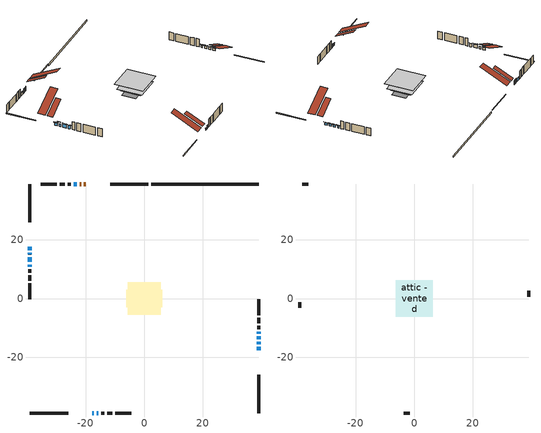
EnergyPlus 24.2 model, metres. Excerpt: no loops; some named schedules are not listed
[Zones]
conditioned space
 floor adiabatic (Floor3 construction): -4.33,-4.33 -4.33,4.33 4.33,4.33 4.33,-4.33 z0.24
 floor adiabatic (AdiabaticFloorConstruction): -5.59,-5.59 -5.59,5.59 5.59,5.59 5.59,-5.59 z1.46
 floor foundation (Slab1 construction): -6.14,-3.05 -6.14,3.05 6.14,3.05 6.14,-3.05 z-0.52
 wall outside (RimJoist1 construction): 1.43,39.12 -11.69,39.12 / -39.12,-39.12 -25.99,-39.12 / -39.12,39.12 -39.12,25.99 / 39.12,-39.12 39.12,-25.99 z0.24:0.54
 wall outside (AdiabaticWallConstruction 1): -20,39.12 -20.59,39.12 / -21.52,39.12 -22.09,39.12 z0.24:2.27
 wall outside (AdiabaticWallConstruction): -39.12,17.69 -39.12,16.52 z0.24:1.46; -17.69,-39.12 -17.18,-39.12 z0.24:1.1; 39.12,-17.69 39.12,-16.57 / 39.12,-15.64 39.12,-14.78 / 39.12,-12.01 39.12,-11.39 z0.24:1.26; 39.12,-13.85 39.12,-12.93 z0.24:1.31; -39.12,15.59 -39.12,15.03 z0.24:1.41; -39.12,14.1 -39.12,12.53 z0.24:1.82; -39.12,11.6 -39.12,10.84 z0.24:1.71; -23.02,39.12 -24.13,39.12 / -16.25,-39.12 -15.64,-39.12 z0.24:1.51
 wall outside (Wall1 construction): -25.06,39.12 -26.18,39.12 / -14.71,-39.12 -13.59,-39.12 / -39.12,9.91 -39.12,8.79 / 39.12,-10.47 39.12,-9.35 z0.24:3.9
 wall outside (Wall2 construction): -27.11,39.12 -28.9,39.12 / -12.66,-39.12 -10.87,-39.12 / -39.12,7.86 -39.12,6.07 / 39.12,-8.42 39.12,-6.63 z0.24:3.9
 wall outside (Wall3 construction): -29.83,39.12 -35.28,39.12 / -9.94,-39.12 -4.5,-39.12 / -39.12,5.14 -39.12,-0.31 / 39.12,-5.7 39.12,-0.25 z0.24:3.9
 wall foundation (FoundationWall1 construction): 39.12,39.12 2.36,39.12 z-0.52:0.24
 window (WindowConstruction): -39.12,17.69 -39.12,16.52 z0.24:1.46
 window (WindowConstruction 6): -17.69,-39.12 -17.18,-39.12 z0.24:1.1
 window (WindowConstruction 7): 39.12,-17.69 39.12,-16.57 z0.24:1.25
 window (WindowConstruction 8): 39.12,-15.64 39.12,-14.78 z0.24:1.25
 window (WindowConstruction 1): 39.12,-13.85 39.12,-12.93 z0.24:1.31
 window (WindowConstruction 9): 39.12,-12 39.12,-11.4 z0.24:1.25
 window (WindowConstruction 10): -39.12,15.59 -39.12,15.03 z0.24:1.41
 window (WindowConstruction 2): -39.12,14.1 -39.12,12.53 z0.24:1.82
 window (WindowConstruction 3): -39.12,11.6 -39.12,10.84 z0.24:1.71
 window (WindowConstruction 4): -23.02,39.12 -24.13,39.12 z0.24:1.51
 window (WindowConstruction 5): -16.25,-39.12 -15.64,-39.12 z0.24:1.51
 door (Door): -20,39.12 -20.59,39.12 z0.24:2.27
 door (Door 1): -21.52,39.12 -22.09,39.12 z0.24:2.27
 ceiling adiabatic (AdiabaticFloorConstruction): 5.59,-5.59 5.59,5.59 -5.59,5.59 -5.59,-5.59 z1.46
 roof outside (Roof3 construction): -19.07,39.12,3.9 -19.07,31.2,7.86 -16.86,31.2,7.86 -16.86,39.12,3.9; -18.62,-39.12,3.9 -18.62,-31.2,7.86 -20.83,-31.2,7.86 -20.83,-39.12,3.9; -39.12,18.62,3.9 -31.2,18.62,7.86 -31.2,20.83,7.86 -39.12,20.83,3.9; 39.12,-18.62,3.9 31.2,-18.62,7.86 31.2,-20.83,7.86 39.12,-20.83,3.9
attic - vented
 floor to conditioned space (Floor1 construction Reversed): -6.26,-6.26 -6.26,6.26 6.26,6.26 6.26,-6.26 z3.9
 wall outside (Wall4 construction): -36.21,39.12 -38.19,39.12 / -3.57,-39.12 -1.58,-39.12 / -39.12,-1.24 -39.12,-3.22 / 39.12,0.68 39.12,2.66 z0.24:3.9
 roof outside (Roof1 construction): -15.93,39.12,3.9 -15.93,27.28,9.82 -12.62,27.28,9.82 -12.62,39.12,3.9; -21.76,-39.12,3.9 -21.76,-27.28,9.82 -25.07,-27.28,9.82 -25.07,-39.12,3.9; -39.12,21.76,3.9 -27.28,21.76,9.82 -27.28,25.07,9.82 -39.12,25.07,3.9; 39.12,-21.76,3.9 27.28,-21.76,9.82 27.28,-25.07,9.82 39.12,-25.07,3.9
shading: -39.12,16.22 -39.12,17.99 -39.3,17.99 -39.3,16.22 z1.76; -17.03,-39.12 -17.84,-39.12 -17.84,-39.33 -17.03,-39.33 z1.25; 39.12,-16.27 39.12,-17.99 39.24,-17.99 39.24,-16.27 z1.55; 39.12,-14.48 39.12,-15.94 39.24,-15.94 39.24,-14.48 z1.55; 39.12,-12.63 39.12,-14.15 39.3,-14.15 39.3,-12.63 z1.61; 39.12,-11.1 39.12,-12.3 39.27,-12.3 39.27,-11.1 z1.55; -39.12,14.12 -39.12,16.5 -39.27,16.5 -39.27,14.12 z2.32; -39.12,12.29 -39.12,14.34 -39.27,14.34 -39.27,12.29 z2.06; -39.12,10.6 -39.12,11.84 -39.27,11.84 -39.27,10.6 z1.95; -24.28,39.12 -22.87,39.12 -22.87,39.33 -24.28,39.33 z1.66; -15.49,-39.12 -16.4,-39.12 -16.4,-39.33 -15.49,-39.33 z1.66
[Building]
Building 1: Terrain=Suburbs
[Site:Location]
Sault Ste Marie AP_ON: Latitude {deg}=46.49; Longitude {deg}=-84.51; Time Zone {hr}=-5; Elevation {m}=192; Keep Site Location Information=Yes
[Site:GroundTemperature:Shallow]
0.840846, -1.16074, -1.32103, -0.371179, 3.44196, 7.23733, 10.5277, 12.6121, 12.7892, 11.0939, 7.8874, 4.20846
[Site:WaterMainsTemperature]
Calculation Method=Schedule; Temperature Schedule=mains temperature schedule
[Material] Roughness=Rough; Thermal Absorptance=0.9
Name | Thickness {m} | Conductivity {W/m-K} | Density {kg/m3} | Specific Heat {J/kg-K} | Solar Absorptance | Visible Absorptance
asphalt or fiberglass shingles | 0.00635 | 0.162714 | 1121.4 | 1465.45 | 0.84 | 0.84
ceiling stud and cavity | 0.1397 | 0.079977 | 65.682 | 1177.47 | 0.7 | 0.7
concrete 4.0 in. | 0.1016 | 1.803125 | 2242.8 | 837.4 | 0.7 | 0.7
concrete 8.0 in. | 0.2032 | 1.803125 | 2242.8 | 837.4 | 0.7 | 0.7
door material | 0.04445 | 0.327969 | 512.64 | 1214.23 | 0.7 | 0.7
door material 1 | 0.04445 | 0.053851 | 512.64 | 1214.23 | 0.7 | 0.7
exterior vertical ins | 0.0378777 | 0.029427 | 32.04 | 1214.23 | 0.7 | 0.7
floor covering | 0.0127 | 0.0433444 | 54.468 | 1339.84 | 0.6 | 0.6
floor rigid ins; roof rigid ins | 0.051816 | 0.029427 | 32.04 | 1214.23 | 0.7 | 0.7
floor rigid ins 1; wall rigid ins | 0.512978 | 0.029427 | 32.04 | 1214.23 | 0.7 | 0.7
floor stud and cavity | 0.1397 | 0.118609 | 92.3553 | 1139.71 | 0.7 | 0.7
floor stud and cavity 1 | 0.1397 | 1.75129 | 37.0049 | 1207.88 | 0.7 | 0.7
furniture material conditioned space 1 | 0.1524 | 0.115458 | 640.8 | 1214.23 | 0.6 | 0.6
gypsum board | 0.0127 | 0.160291 | 801 | 837.4 | 0.6 | 0.6
gypsum board 1 | 0.0127 | 0.160291 | 801 | 837.4 | 0.7 | 0.7
osb sheathing 0.5 in. | 0.0127 | 0.115458 | 512.64 | 1214.23 | 0.7 | 0.7
osb sheathing 0.75 in. | 0.01905 | 0.115458 | 512.64 | 1214.23 | 0.7 | 0.7
osb sheathing 2.0 in. | 0.0508 | 0.115458 | 512.64 | 1214.23 | 0.7 | 0.7
rim joist stud and cavity | 0.0508 | 0.0358127 | 125.044 | 1163.47 | 0.6 | 0.6
roof stud and cavity | 0.2032 | 2.55754 | 78.34581 | 1123.46 | 0.7 | 0.7
slab rigid ins | 0.0520751 | 0.029427 | 32.04 | 1214.23 | 0.7 | 0.7
wall stud and cavity | 0.1397 | 0.107944 | 139.0536 | 1170.24 | 0.7 | 0.7
wall stud and cavity 1 | 0.1397 | 0.123773 | 139.0536 | 1170.24 | 0.7 | 0.7
wall stud and cavity 2 | 0.1397 | 0.087185 | 139.0536 | 1170.24 | 0.7 | 0.7
wall stud and cavity 3 | 0.0889 | 6.1454 | 50.32683 | 1063.81 | 0.6 | 0.6
wall stud and cavity 4 | 0.0889 | 0.380278 | 52.3479 | 1209.89 | 0.7 | 0.7
wall stud and cavity 5 | 0.0889 | 0.391764 | 83.0341 | 1211.67 | 0.7 | 0.7
wood siding | 0.0254 | 0.102417 | 544.68 | 1172.36 | 0.84 | 0.84
wood siding 1 | 0.00254 | 0.102417 | 544.68 | 1172.36 | 0.84 | 0.84
wood siding 2; wood siding 3; wood siding 4 | 0.0254 | 0.102417 | 544.68 | 1172.36 | 0.7 | 0.7
[WindowMaterial:SimpleGlazingSystem]
Name | U-Factor {W/m2-K} | Solar Heat Gain Coefficient
WindowMaterial | 2.37113 | 0.52
WindowMaterial 1 | 2.39498 | 0.49
WindowMaterial 10 | 2.79869 | 0.57
WindowMaterial 2 | 2.31151 | 0.59
WindowMaterial 3 | 2.38306 | 0.5
WindowMaterial 4 | 2.418828 | 0.45
WindowMaterial 5 | 2.41088 | 0.47
WindowMaterial 6 | 2.4546 | 0.4
WindowMaterial 7 | 2.38533 | 0.51
WindowMaterial 8 | 2.40236 | 0.48
WindowMaterial 9 | 3.01559 | 0.61
[Construction]
AdiabaticFloorConstruction: floor stud and cavity 1, floor rigid ins 1, osb sheathing 0.75 in., floor covering
AdiabaticWallConstruction: wood siding 3, wall rigid ins, wall stud and cavity 4, gypsum board
AdiabaticWallConstruction 1: wood siding 4, wall rigid ins, wall stud and cavity 4, gypsum board
Door: door material
Door 1: door material 1
Floor1 construction Reversed: gypsum board, ceiling stud and cavity
Floor3 construction: floor stud and cavity, floor rigid ins, osb sheathing 0.75 in., floor covering
FoundationWall1 construction: concrete 8.0 in., gypsum board 1
furniture construction conditioned space 1: furniture material conditioned space 1
PartitionWallConstruction: gypsum board, wall stud and cavity 5, gypsum board
RimJoist1 construction: wood siding 2, osb sheathing 2.0 in., rim joist stud and cavity
Roof1 construction: asphalt or fiberglass shingles
Roof3 construction: asphalt or fiberglass shingles, roof rigid ins, osb sheathing 0.75 in., roof stud and cavity, gypsum board
Slab1 construction: slab rigid ins, concrete 4.0 in.
Wall1 construction: wood siding, osb sheathing 0.5 in., wall stud and cavity, gypsum board
Wall2 construction: wood siding, osb sheathing 0.5 in., wall stud and cavity 1, gypsum board
Wall3 construction: wood siding, osb sheathing 0.5 in., wall stud and cavity 2, gypsum board
Wall4 construction: wood siding 1, wall stud and cavity 3
WindowConstruction: WindowMaterial
WindowConstruction 1: WindowMaterial 1
WindowConstruction 10: WindowMaterial 10
WindowConstruction 2: WindowMaterial 2
WindowConstruction 3: WindowMaterial 3
WindowConstruction 4: WindowMaterial 4
WindowConstruction 5: WindowMaterial 5
WindowConstruction 6: WindowMaterial 6
WindowConstruction 7: WindowMaterial 7
WindowConstruction 8: WindowMaterial 8
WindowConstruction 9: WindowMaterial 9
[Zone] Multiplier=1; Part of Total Floor Area=Yes
Name | Volume {m3}
attic - vented | 146.123
conditioned space | 357
[Space]
Name | Zone | Volume {m3}
attic - vented 1 | attic - vented | 146.123
conditioned space 1 | conditioned space | 357
[ZoneInfiltration:EffectiveLeakageArea]
infil attic - vented 1: Zone or Space=attic - vented 1; Schedule=Always On Discrete; Effective Air Leakage Area {cm2}=6162.89; Stack Coefficient=0.000665888; Wind Coefficient=1.74349e-05
[ZoneMixing]
whole house fan mix: Zone or Space=attic - vented; Schedule=Always On Continuous; Design Flow Rate Calculation Method=Flow/Zone; Design Flow Rate {m3/s}=0; Source Zone or Space=conditioned space
[SurfaceProperty:ExposedFoundationPerimeter]
Slab1: Exposed Perimeter Calculation Method=TotalExposedPerimeter; Total Exposed Perimeter {m}=36.759
[InternalMass] Zone or ZoneList=conditioned space; Space or SpaceList=conditioned space 1
Name | Construction | Surface Area {m2}
furniture mass conditioned space 1 | furniture construction conditioned space 1 | 109.984
partition wall mass | PartitionWallConstruction | 200.03
[Lights]
interior lighting: Zone or ZoneList or Space or SpaceList=conditioned space 1; Schedule=interior lighting schedule; Design Level Calculation Method=LightingLevel; Lighting Level {W}=343.2; Return Air Fraction=0; Fraction Radiant=0.6; Fraction Visible=0.2; Fraction Replaceable=1
[People]
occupants: Zone or ZoneList or Space or SpaceList=conditioned space 1; Number of People Schedule=occupants schedule; Number of People Calculation Method=People; Number of People=3; Fraction Radiant=0.314171; Sensible Heat Fraction=0.56303; Activity Level Schedule=occupants activity schedule; Carbon Dioxide Generation Rate {m3/s-W}=0; Enable ASHRAE 55 Comfort Warnings=No; Mean Radiant Temperature Calculation Type=EnclosureAveraged
[ElectricEquipment] Zone or ZoneList or Space or SpaceList=conditioned space 1; Design Level Calculation Method=EquipmentLevel
Name | Schedule | Design Level {W} | Fraction Latent | Fraction Radiant | Fraction Lost
clothes dryer | clothes dryer schedule | 140.772 | 0.015 | 0.081 | 0.85
clothes washer | clothes washer schedule | 32.1985 | 0.03 | 0.162 | 0.7
cooking range | cooking range schedule | 215.147 | 0.08 | 0.432 | 0.2
dishwasher | dishwasher schedule | 66.8632 | 0.3 | 0.18 | 0.4
fridge | fridge schedule | 72.9452 | 0 | 0.6 | 0
mech vent bath fan 0 | mech vent bath fan 0 schedule | 50.2 | 0 | 0 | 1
mech vent house fan | mech vent house fan schedule | 0 | 0 | 0 | 1
mech vent house fan cfis | mech vent house fan cfis schedule | 0 | 0 | 0 | 0
misc plug loads | misc plug loads schedule | 494.7 | 0.045 | 0.513 | 0.1
whole house fan | Always On Discrete | 0 | 0 | 0 | 1
[OtherEquipment] Zone or ZoneList or Space or SpaceList=conditioned space 1; Design Level Calculation Method=EquipmentLevel
Name | Fuel Type | Schedule | Design Level {W} | Fraction Latent | Fraction Radiant | Fraction Lost
clothes dryer 1 | Electricity | clothes dryer schedule | 0 | 0.015 | 0.081 | 0.85
cooking range 1 | Electricity | cooking range schedule | 0 | 0.08 | 0.432 | 0.2
general water use latent | None | general water use schedule | 62.594 | 1 | 0 | 0
general water use sensible | None | general water use schedule | -61.6891 | 0 | 0.6 | 0
mech vent house fan latent load | None | Always On Discrete | 0 | 1 | 0 | 0
mech vent house fan sensible load | None | Always On Discrete | 0 | 0 | 0 | 0
water heater energy adjustment1 | Electricity | Always On Discrete | 0.01 | 0 | 0 | 1
[ZoneInfiltration:DesignFlowRate] Zone or ZoneList or Space or SpaceList=conditioned space 1; Schedule=Always On Discrete; Design Flow Rate Calculation Method=Flow/Zone; Design Flow Rate {m3/s}=0
infil flow; natural vent flow; whole house fan flow
[AvailabilityManager:Scheduled]
furnace airloop Availability Manager: Schedule=Always On Discrete
[Foundation:Kiva]
Foundation Kiva 1: Initial Indoor Air Temperature {C}=20; Wall Height Above Grade {m}=0.24; Wall Depth Below Slab {m}=0.2032; Custom Block Material Name 1=exterior vertical ins; Custom Block Depth 1 {m}=0.759988; Custom Block X Position 1 {m}=0.2159; Custom Block Z Position 1 {m}=0
[Foundation:Kiva:Settings]
Soil Conductivity {W/m-K}=0.849921; Soil Density {kg/m3}=1842.3; Soil Specific Heat {J/kg-K}=418.7; Ground Solar Absorptivity=0.9; Ground Thermal Absorptivity=0.9; Ground Surface Roughness {m}=0.03; Far-Field Width {m}=40; Deep-Ground Boundary Condition=ZeroFlux; Deep-Ground Depth {m}=40; Minimum Cell Dimension {m}=0.2; Maximum Cell Growth Coefficient=3; Simulation Timestep=Timestep
[Exterior:Lights]
exterior lighting: Schedule=exterior lighting schedule; Design Level {W}=75.6
[EnergyManagementSystem:GlobalVariable]
furnace_airloop_Fan_RTF
infil_program_Qfan
infil_program_Qinf
natural_vent_program_Qnv
natural_vent_program_Qwhf
[EnergyManagementSystem:Sensor]
Name | Output:Variable or Output:Meter Index Key | Output:Variable or Output:Meter
airflow_gain | infil flow | Infiltration Sensible Heat Gain Energy
airflow_gain_1 | natural vent flow | Infiltration Sensible Heat Gain Energy
airflow_gain_2 | whole house fan flow | Infiltration Sensible Heat Gain Energy
airflow_loss | infil flow | Infiltration Sensible Heat Loss Energy
airflow_loss_1 | natural vent flow | Infiltration Sensible Heat Loss Energy
airflow_loss_2 | whole house fan flow | Infiltration Sensible Heat Loss Energy
clg_load_cond |  | Cooling:EnergyTransfer:Zone:CONDITIONED SPACE
clg_sp_s; clg_sp_s_1 | cooling setpoint | Schedule Value
clothes_dryer_exhaust_0_sch_s | clothes dryer exhaust 0 schedule | Schedule Value
cool_season | cooling season schedule | Schedule Value
htg_load_cond |  | Heating:EnergyTransfer:Zone:CONDITIONED SPACE
htg_sp_s; htg_sp_s_1 | heating setpoint | Schedule Value
ig_ee_conv | clothes dryer | Electric Equipment Convective Heating Energy
ig_ee_conv_2 | cooking range | Electric Equipment Convective Heating Energy
ig_ee_conv_4 | fridge | Electric Equipment Convective Heating Energy
ig_ee_conv_5 | misc plug loads | Electric Equipment Convective Heating Energy
ig_ee_conv_6 | whole house fan | Electric Equipment Convective Heating Energy
ig_ee_rad | clothes dryer | Electric Equipment Radiant Heating Energy
ig_ee_rad_2 | cooking range | Electric Equipment Radiant Heating Energy
ig_ee_rad_4 | fridge | Electric Equipment Radiant Heating Energy
ig_ee_rad_5 | misc plug loads | Electric Equipment Radiant Heating Energy
ig_ee_rad_6 | whole house fan | Electric Equipment Radiant Heating Energy
ig_lgt_conv | interior lighting | Lights Convective Heating Energy
ig_lgt_rad | interior lighting | Lights Radiant Heating Energy
ig_lgt_vis | interior lighting | Lights Visible Radiation Heating Energy
ig_oe_conv | clothes dryer 1 | Other Equipment Convective Heating Energy
ig_oe_conv_1 | cooking range 1 | Other Equipment Convective Heating Energy
ig_oe_conv_2 | general water use latent | Other Equipment Convective Heating Energy
ig_oe_conv_3 | general water use sensible | Other Equipment Convective Heating Energy
ig_oe_conv_4 | water heater energy adjustment1 | Other Equipment Convective Heating Energy
ig_oe_rad | clothes dryer 1 | Other Equipment Radiant Heating Energy
ig_oe_rad_1 | cooking range 1 | Other Equipment Radiant Heating Energy
ig_oe_rad_2 | general water use latent | Other Equipment Radiant Heating Energy
ig_oe_rad_3 | general water use sensible | Other Equipment Radiant Heating Energy
ig_oe_rad_4 | water heater energy adjustment1 | Other Equipment Radiant Heating Energy
ig_ppl_conv | occupants | People Convective Heating Energy
ig_ppl_rad | occupants | People Radiant Heating Energy
im_conv | furniture mass conditioned space 1 | Surface Inside Face Convection Heat Gain Energy
im_conv_1 | partition wall mass | Surface Inside Face Convection Heat Gain Energy
im_ig | furniture mass conditioned space 1 | Surface Inside Face Internal Gains Radiation Heat Gain Energy
im_ig_1 | partition wall mass | Surface Inside Face Internal Gains Radiation Heat Gain Energy
im_lgt | furniture mass conditioned space 1 | Surface Inside Face Lights Radiation Heat Gain Energy
im_lgt_1 | partition wall mass | Surface Inside Face Lights Radiation Heat Gain Energy
im_sol | furniture mass conditioned space 1 | Surface Inside Face Solar Radiation Heat Gain Energy
im_sol_1 | partition wall mass | Surface Inside Face Solar Radiation Heat Gain Energy
im_surf | furniture mass conditioned space 1 | Surface Inside Face Net Surface Thermal Radiation Heat Gain Energy
im_surf_1 | partition wall mass | Surface Inside Face Net Surface Thermal Radiation Heat Gain Energy
mech_vent_bath_fan_0_sch_s | mech vent bath fan 0 schedule | Schedule Value
mv_conv | mech vent bath fan 0 | Electric Equipment Convective Heating Energy
mv_conv_1 | mech vent house fan | Electric Equipment Convective Heating Energy
mv_conv_2 | mech vent house fan cfis | Electric Equipment Convective Heating Energy
mv_conv_3 | mech vent house fan latent load | Other Equipment Convective Heating Energy
mv_conv_4 | mech vent house fan sensible load | Other Equipment Convective Heating Energy
mv_rad | mech vent bath fan 0 | Electric Equipment Radiant Heating Energy
mv_rad_1 | mech vent house fan | Electric Equipment Radiant Heating Energy
mv_rad_2 | mech vent house fan cfis | Electric Equipment Radiant Heating Energy
mv_rad_3 | mech vent house fan latent load | Other Equipment Radiant Heating Energy
mv_rad_4 | mech vent house fan sensible load | Other Equipment Radiant Heating Energy
natural_vent_s | natural vent schedule | Schedule Value
out_pb_s |  | Site Outdoor Air Barometric Pressure
out_wt_s |  | Site Outdoor Air Humidity Ratio
site_vw_s |  | Site Wind Speed
ss_back_out | Window1 | Surface Window Shortwave from Zone Back Out Window Heat Transfer Rate
ss_back_out_1 | Window10 | Surface Window Shortwave from Zone Back Out Window Heat Transfer Rate
ss_back_out_10 | Window9 | Surface Window Shortwave from Zone Back Out Window Heat Transfer Rate
ss_back_out_2 | Window11 | Surface Window Shortwave from Zone Back Out Window Heat Transfer Rate
ss_back_out_3 | Window12 | Surface Window Shortwave from Zone Back Out Window Heat Transfer Rate
ss_back_out_4 | Window2 | Surface Window Shortwave from Zone Back Out Window Heat Transfer Rate
ss_back_out_5 | Window3 | Surface Window Shortwave from Zone Back Out Window Heat Transfer Rate
ss_back_out_6 | Window4 | Surface Window Shortwave from Zone Back Out Window Heat Transfer Rate
ss_back_out_7 | Window5 | Surface Window Shortwave from Zone Back Out Window Heat Transfer Rate
ss_back_out_8 | Window6 | Surface Window Shortwave from Zone Back Out Window Heat Transfer Rate
ss_back_out_9 | Window7 | Surface Window Shortwave from Zone Back Out Window Heat Transfer Rate
ss_conv | Door1 | Surface Inside Face Convection Heat Gain Energy
ss_conv_1 | Door2 | Surface Inside Face Convection Heat Gain Energy
ss_conv_10 | Window6 | Surface Inside Face Convection Heat Gain Energy
ss_conv_11 | Window7 | Surface Inside Face Convection Heat Gain Energy
ss_conv_12 | Window9 | Surface Inside Face Convection Heat Gain Energy
ss_conv_2 | Window1 | Surface Inside Face Convection Heat Gain Energy
ss_conv_3 | Window10 | Surface Inside Face Convection Heat Gain Energy
ss_conv_4 | Window11 | Surface Inside Face Convection Heat Gain Energy
ss_conv_5 | Window12 | Surface Inside Face Convection Heat Gain Energy
ss_conv_6 | Window2 | Surface Inside Face Convection Heat Gain Energy
ss_conv_7 | Window3 | Surface Inside Face Convection Heat Gain Energy
ss_conv_8 | Window4 | Surface Inside Face Convection Heat Gain Energy
ss_conv_9 | Window5 | Surface Inside Face Convection Heat Gain Energy
ss_ig | Door1 | Surface Inside Face Internal Gains Radiation Heat Gain Energy
ss_ig_1 | Door2 | Surface Inside Face Internal Gains Radiation Heat Gain Energy
ss_ig_10 | Window6 | Surface Inside Face Internal Gains Radiation Heat Gain Energy
ss_ig_11 | Window7 | Surface Inside Face Internal Gains Radiation Heat Gain Energy
ss_ig_12 | Window9 | Surface Inside Face Internal Gains Radiation Heat Gain Energy
ss_ig_2 | Window1 | Surface Inside Face Internal Gains Radiation Heat Gain Energy
ss_ig_3 | Window10 | Surface Inside Face Internal Gains Radiation Heat Gain Energy
ss_ig_4 | Window11 | Surface Inside Face Internal Gains Radiation Heat Gain Energy
ss_ig_5 | Window12 | Surface Inside Face Internal Gains Radiation Heat Gain Energy
ss_ig_6 | Window2 | Surface Inside Face Internal Gains Radiation Heat Gain Energy
ss_ig_7 | Window3 | Surface Inside Face Internal Gains Radiation Heat Gain Energy
ss_ig_8 | Window4 | Surface Inside Face Internal Gains Radiation Heat Gain Energy
ss_ig_9 | Window5 | Surface Inside Face Internal Gains Radiation Heat Gain Energy
ss_lgt | Door1 | Surface Inside Face Lights Radiation Heat Gain Energy
ss_lgt_1 | Door2 | Surface Inside Face Lights Radiation Heat Gain Energy
ss_sol | Door1 | Surface Inside Face Solar Radiation Heat Gain Energy
ss_sol_1 | Door2 | Surface Inside Face Solar Radiation Heat Gain Energy
ss_surf | Door1 | Surface Inside Face Net Surface Thermal Radiation Heat Gain Energy
ss_surf_1 | Door2 | Surface Inside Face Net Surface Thermal Radiation Heat Gain Energy
ss_surf_10 | Window6 | Surface Inside Face Net Surface Thermal Radiation Heat Gain Energy
ss_surf_11 | Window7 | Surface Inside Face Net Surface Thermal Radiation Heat Gain Energy
ss_surf_12 | Window9 | Surface Inside Face Net Surface Thermal Radiation Heat Gain Energy
ss_surf_2 | Window1 | Surface Inside Face Net Surface Thermal Radiation Heat Gain Energy
ss_surf_3 | Window10 | Surface Inside Face Net Surface Thermal Radiation Heat Gain Energy
ss_surf_4 | Window11 | Surface Inside Face Net Surface Thermal Radiation Heat Gain Energy
ss_surf_5 | Window12 | Surface Inside Face Net Surface Thermal Radiation Heat Gain Energy
ss_surf_6 | Window2 | Surface Inside Face Net Surface Thermal Radiation Heat Gain Energy
ss_surf_7 | Window3 | Surface Inside Face Net Surface Thermal Radiation Heat Gain Energy
ss_surf_8 | Window4 | Surface Inside Face Net Surface Thermal Radiation Heat Gain Energy
ss_surf_9 | Window5 | Surface Inside Face Net Surface Thermal Radiation Heat Gain Energy
ss_trans_in | Window1 | Surface Window Transmitted Solar Radiation Rate
ss_trans_in_1 | Window10 | Surface Window Transmitted Solar Radiation Rate
ss_trans_in_10 | Window9 | Surface Window Transmitted Solar Radiation Rate
ss_trans_in_2 | Window11 | Surface Window Transmitted Solar Radiation Rate
ss_trans_in_3 | Window12 | Surface Window Transmitted Solar Radiation Rate
ss_trans_in_4 | Window2 | Surface Window Transmitted Solar Radiation Rate
ss_trans_in_5 | Window3 | Surface Window Transmitted Solar Radiation Rate
ss_trans_in_6 | Window4 | Surface Window Transmitted Solar Radiation Rate
ss_trans_in_7 | Window5 | Surface Window Transmitted Solar Radiation Rate
ss_trans_in_8 | Window6 | Surface Window Transmitted Solar Radiation Rate
ss_trans_in_9 | Window7 | Surface Window Transmitted Solar Radiation Rate
ss_trans_out | Window1 | Surface Inside Face Initial Transmitted Diffuse Transmitted Out Window Solar Radiation Rate
ss_trans_out_1 | Window10 | Surface Inside Face Initial Transmitted Diffuse Transmitted Out Window Solar Radiation Rate
ss_trans_out_10 | Window9 | Surface Inside Face Initial Transmitted Diffuse Transmitted Out Window Solar Radiation Rate
ss_trans_out_2 | Window11 | Surface Inside Face Initial Transmitted Diffuse Transmitted Out Window Solar Radiation Rate
ss_trans_out_3 | Window12 | Surface Inside Face Initial Transmitted Diffuse Transmitted Out Window Solar Radiation Rate
ss_trans_out_4 | Window2 | Surface Inside Face Initial Transmitted Diffuse Transmitted Out Window Solar Radiation Rate
ss_trans_out_5 | Window3 | Surface Inside Face Initial Transmitted Diffuse Transmitted Out Window Solar Radiation Rate
ss_trans_out_6 | Window4 | Surface Inside Face Initial Transmitted Diffuse Transmitted Out Window Solar Radiation Rate
ss_trans_out_7 | Window5 | Surface Inside Face Initial Transmitted Diffuse Transmitted Out Window Solar Radiation Rate
ss_trans_out_8 | Window6 | Surface Inside Face Initial Transmitted Diffuse Transmitted Out Window Solar Radiation Rate
ss_trans_out_9 | Window7 | Surface Inside Face Initial Transmitted Diffuse Transmitted Out Window Solar Radiation Rate
s_conv | Floor1 | Surface Inside Face Convection Heat Gain Energy
s_conv_1 | Floor3 | Surface Inside Face Convection Heat Gain Energy
s_conv_10 | Roof3:180 | Surface Inside Face Convection Heat Gain Energy
